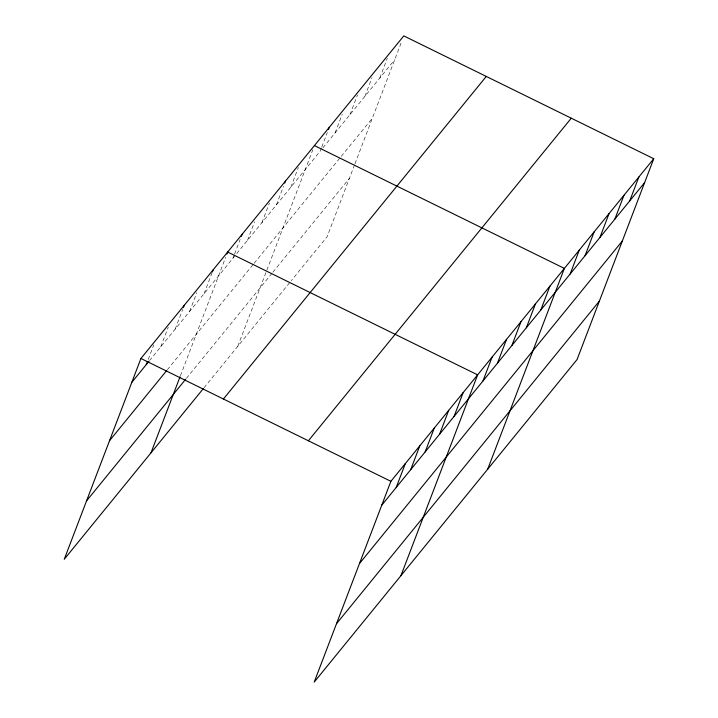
<?xml version="1.0" encoding="UTF-8"?>
<svg xmlns="http://www.w3.org/2000/svg" width="718" height="718" viewBox="0 0 718 718"><rect width="100%" height="100%" fill="white"/><g stroke="black" fill="none" stroke-linecap="round" stroke-linejoin="round"><path stroke-width="0.54" stroke-dasharray="3.59 2.69" d="M148.249 359.413L153.796 344.891M160.724 346.857L168.254 327.148M175.183 329.113L182.713 309.404M189.642 311.37L196.777 292.702M204.1 293.635L212.42 271.844M180.424 375.765L225.694 257.215M233.018 258.148L234.203 255.034M234.606 254.001L240.153 239.471M247.477 240.404L254.603 221.736M261.935 222.661L269.465 202.952M276.394 204.926L283.52 186.249M290.853 187.183L298.374 167.474M237.748 346.372L312.833 149.73M321.395 148.043L320.201 151.157L149.712 360.373M321.79 147.011L327.336 132.489M335.1 132.875L342.235 114.207M349.998 114.602L357.528 94.893M364.897 96.32L372.023 77.643M379.786 78.038L387.316 58.329M354.566 164.826L327.121 236.689L291.239 280.729M354.961 163.785L401.82 41.088M322.912 147.836L394.685 59.765M167.348 369.761L253.409 264.152M254.1 263.309L340.565 157.197M341.247 156.371L372.391 118.147M186.375 378.386L272.23 273.028M272.903 272.194L349.415 178.306M204.011 387.765L290.557 281.564"/><path stroke-width="1.08" d="M653.748 158.723L390.879 481.311L314.206 682.1L577.075 359.521L653.748 158.723L403.794 35.9L140.925 358.479L64.252 559.277L203.32 388.609M146.266 364.6L147.459 361.486M183.503 307.331L184.302 305.258M212.42 271.844L213.21 269.771M150.995 452.825L180.03 376.806M226.879 254.1L227.669 252.027L477.623 374.859L400.949 575.648M241.338 236.366L242.128 234.283M284.714 183.135L285.504 181.062M328.521 129.375L329.32 127.301M396.228 487.423L405.338 463.568M410.687 469.689L419.797 445.824M425.137 451.945L434.255 428.081M439.596 434.202L448.714 410.337M454.054 416.458L463.164 392.593M482.972 380.971L492.081 357.115M497.43 363.236L506.54 339.372M511.889 345.493L520.999 321.628M526.348 327.749L535.457 303.885M540.807 310.005L549.916 286.15M487.701 469.195L564.375 268.406L314.421 145.574M570.164 273.989L579.273 250.124M585.053 255.707L594.163 231.842M599.952 237.425L609.061 213.569M614.85 219.143L623.96 195.287M629.74 200.869L638.858 177.005M131.816 382.344L149.021 361.217M109.513 440.726L166.657 370.605M86.546 500.886L185.684 379.23M223.406 399.011L486.283 76.431M308.39 440.771L571.268 118.192M381.77 505.167L644.638 182.587M359.467 563.558L622.344 240.979M336.5 623.709L599.368 301.129M140.925 358.479L390.879 481.311"/></g></svg>
